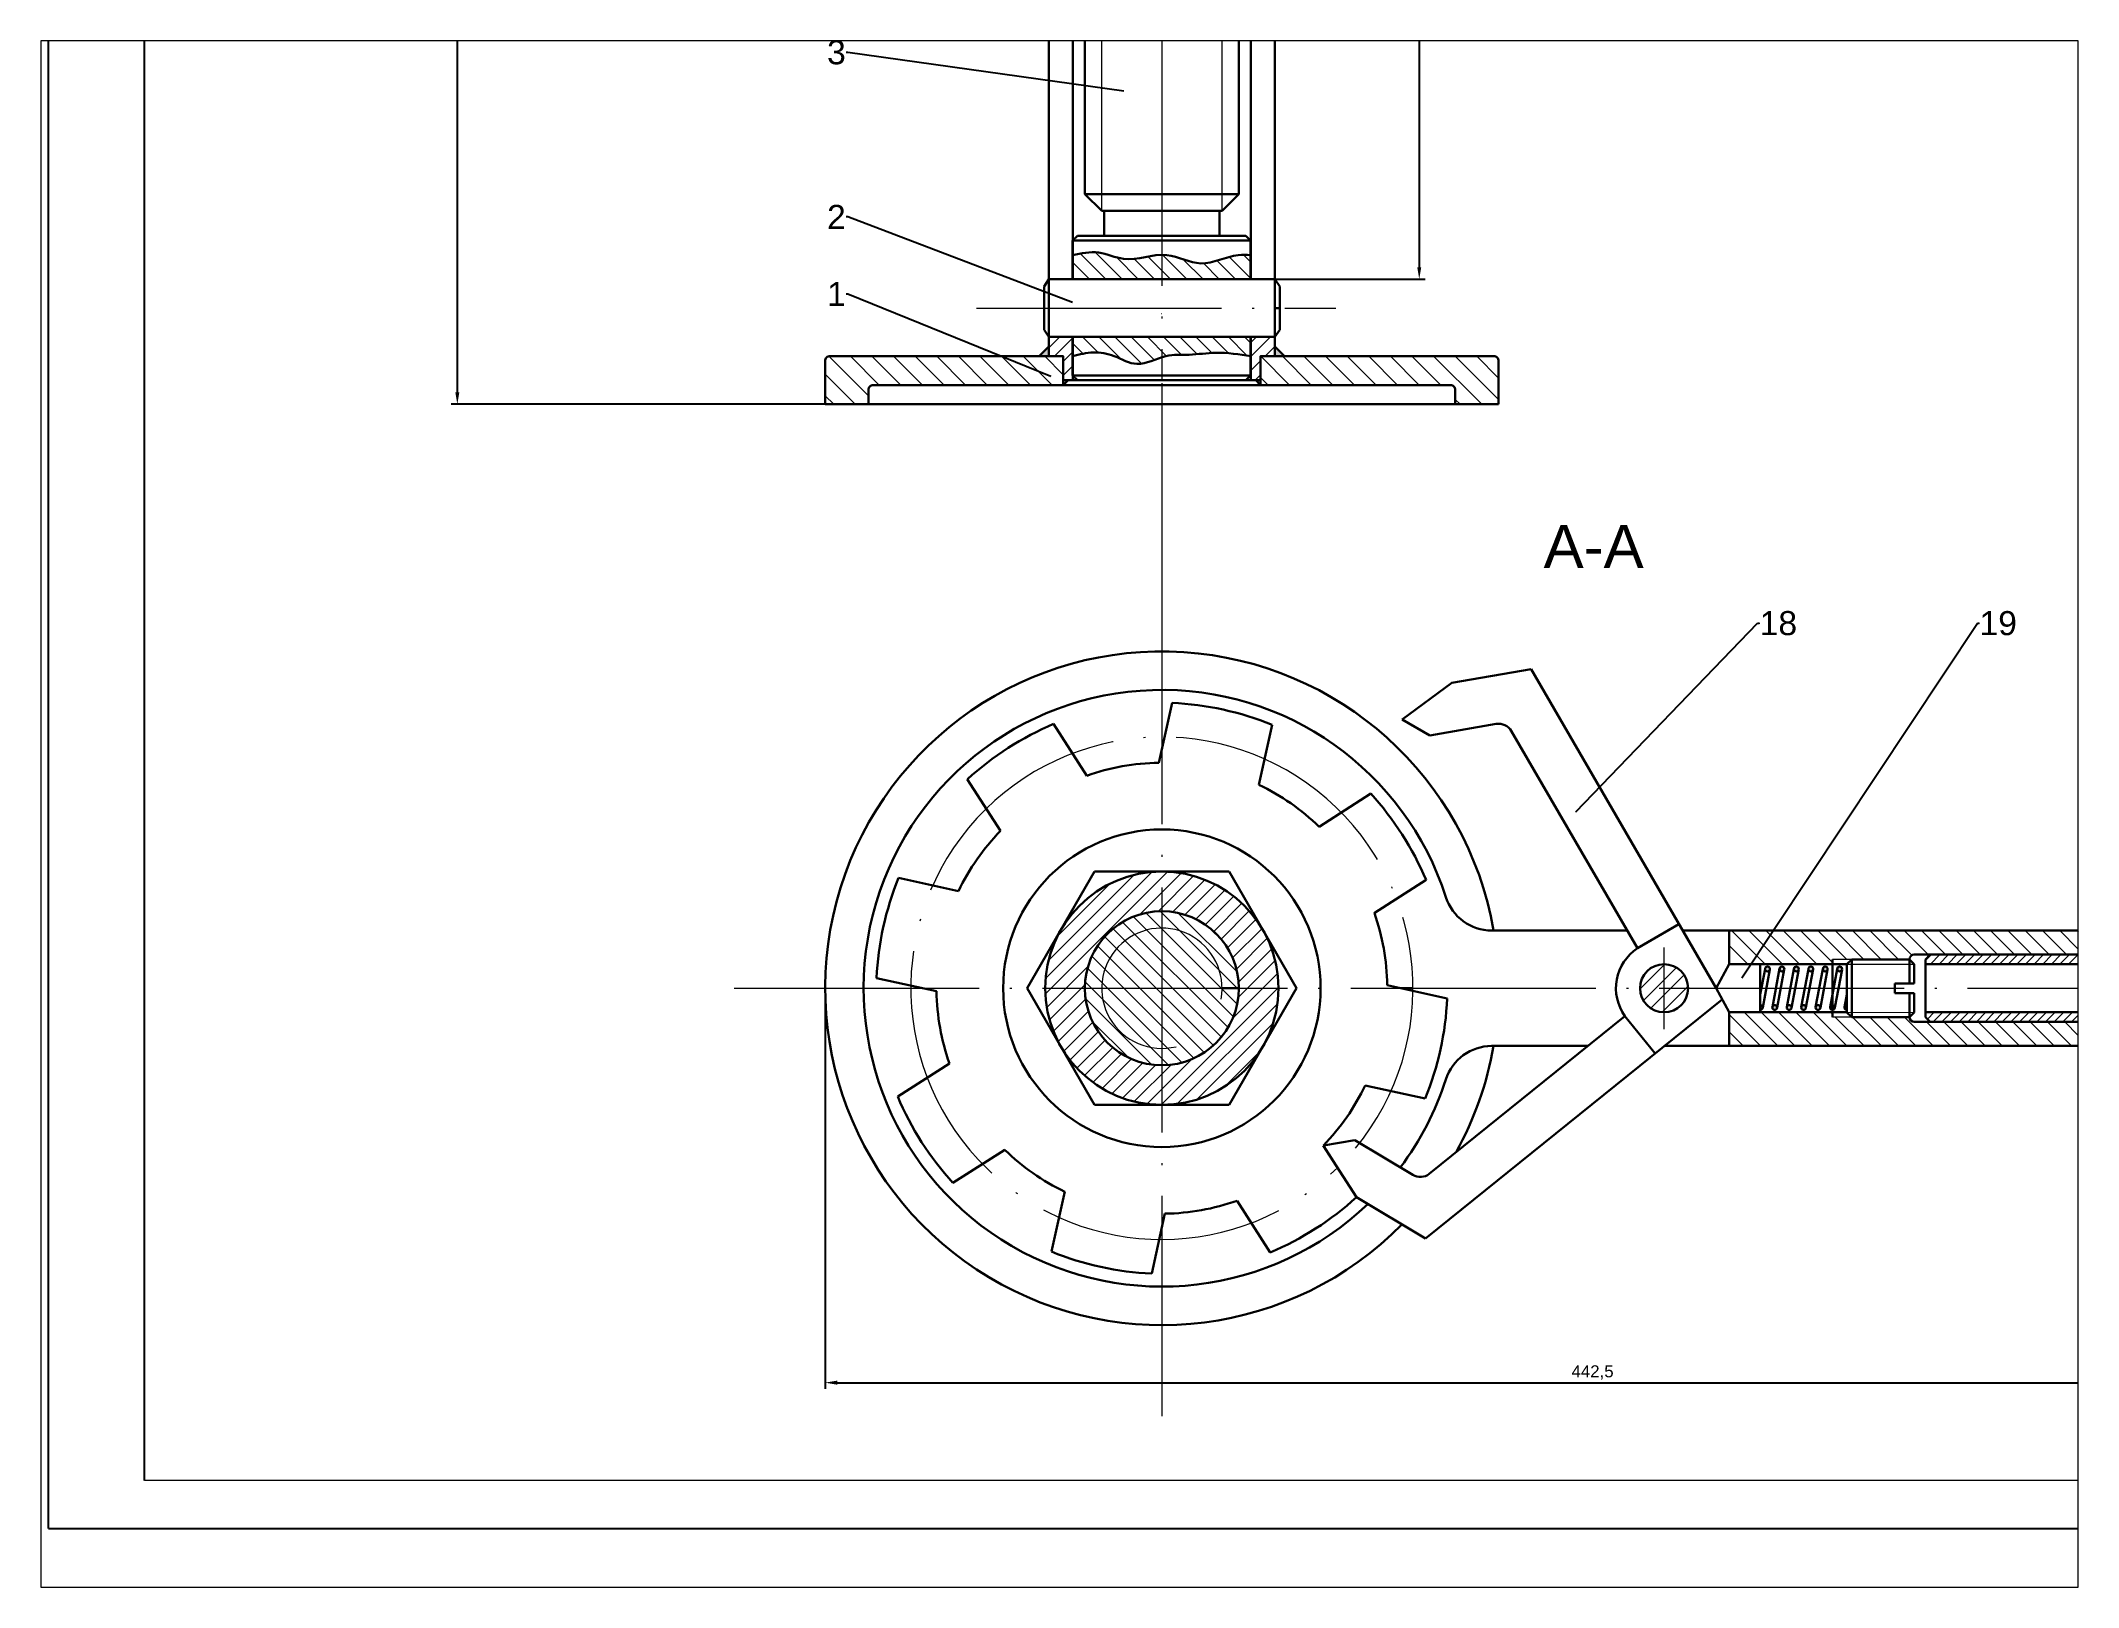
# Paper-space layout 'Layout1' of a CAD drawing. Header units: millimetres. Extents: x 26 to 231, y 20 to 176.
# The model-space entities are those that its viewports show. They can reach past a viewport. Long polylines and large blocks are cut down to what shows.
import ezdxf
from ezdxf import colors
from ezdxf.entities.mleader import LeaderData, LeaderLine
from ezdxf.math import Vec2, Vec3

# ---------------------------------------------------------------- set-up
doc = ezdxf.new("R2010")
doc.units = ezdxf.units.MM
doc.header["$LTSCALE"] = 0.5
doc.linetypes.add('ACAD_ISO04W100', pattern=[30, 24, -3, 0, -3])
for name, color, linetype, lineweight in [('centerline', 7, 'ACAD_ISO04W100', 13), ('Lini subtiri', 7, 'Continuous', 15), ('Linii groase', 7, 'Continuous', 30), ('Linii subtiri', 7, 'Continuous', 13), ('Linii subțiri', 7, 'Continuous', 13), ('Subtire', 7, 'Continuous', 25)]:
    doc.layers.add(name, color=color, linetype=linetype, lineweight=lineweight)
doc.styles.get("Standard").update_dxf_attribs({"font": 'arial.ttf'})
doc.dimstyles.new('ISO-25', dxfattribs={"dimtxt": 2.5, "dimasz": 2.5, "dimexe": 1.25, "dimexo": 0.625, "dimtad": 1, "dimtxsty": 'Standard', "dimcen": 2.5, "dimadec": 0, "dimazin": 0, "dimtfac": 1, "dimtmove": 0, "dimatfit": 3, "dimfxl": 1, "dimarcsym": 0})
pattern_1 = [(135, (-138.3845, 58.6342), (-1.683798, -1.683798), [])]
pattern_2 = [(45, (88.2897, 4.9117), (-1.571545, 1.571545), [])]

# ---------------------------------------------------------------- blocks, each defined once
blk = doc.blocks.new('*U1')
for p, q in [((8.48, 9.08), (-3.99, 11.82)), ((3.91, -11.72), (-8.56, -8.99))]:
    blk.add_line(p, q)
blk.add_arc((54.03, -11.82), 62.65, 157.8356, 177.4112)
blk = doc.blocks.new('*U2')
at = {"layer": 'Linii groase', "color": 0, "linetype": 'ByBlock', "lineweight": -2, "transparency": 16777216}
for p, rotation in [((-587.68, -160.98), 314.9999999999999), ((-548.54, -153.97), 269.9999999999999), ((-515.91, -176.68), 225), ((-508.89, -215.82), 180), ((-603.38, -232.76), 44.99999999999996), ((-531.61, -248.46), 134.9999999999999), ((-570.75, -255.47), 89.99999999999993)]:
    blk.add_blockref('*U1', p, dxfattribs=dict(at, rotation=rotation))
blk.add_blockref('*U1', (-610.4, -193.62), dxfattribs=at)
blk = doc.blocks.new('*D6')
at = {"layer": 'Defpoints', "color": 0, "transparency": 16777216}
for p in [(84.82, 563.79), (231.28, 563.79), (231.28, 233.64)]:
    blk.add_point(p, dxfattribs=at)
at = {"layer": 'Linii subtiri', "color": 0, "lineweight": -2, "transparency": 16777216}
for p, q in [((230.66, 563.79), (83.57, 563.79)), ((84.82, 236.14), (84.82, 561.29)), ((230.66, 233.64), (83.57, 233.64))]:
    blk.add_line(p, q, dxfattribs=at)
at = {"layer": 'Linii subtiri', "color": 0, "transparency": 16777216}
for points in [[(84.4, 561.29), (85.24, 561.29), (84.82, 563.79)], [(84.4, 236.14), (85.24, 236.14), (84.82, 233.64)]]:
    blk.add_solid(points, dxfattribs=at)
at = {"layer": 'Linii subtiri', "color": 0, "transparency": 16777216, "insert": (82.92, 398.72), "char_height": 2.5, "attachment_point": 5, "rotation": 90}
blk.add_mtext('341', dxfattribs=at)
blk = doc.blocks.new('*D7')
at = {"layer": 'Defpoints', "color": 0, "transparency": 16777216}
for p in [(161.28, 112.29), (480.36, 112.29), (480.36, 30.32)]:
    blk.add_point(p, dxfattribs=at)
at = {"layer": 'Linii subtiri', "color": 0, "lineweight": -2, "transparency": 16777216}
for p, q in [((161.28, 111.66), (161.28, 29.07)), ((480.36, 111.66), (480.36, 29.07)), ((163.78, 30.32), (477.86, 30.32))]:
    blk.add_line(p, q, dxfattribs=at)
at = {"layer": 'Linii subtiri', "color": 0, "transparency": 16777216}
for points in [[(163.78, 30.74), (163.78, 29.9), (161.28, 30.32)], [(477.86, 30.74), (477.86, 29.9), (480.36, 30.32)]]:
    blk.add_solid(points, dxfattribs=at)
at = {"layer": 'Linii subtiri', "color": 0, "transparency": 16777216, "insert": (320.82, 32.45), "char_height": 2.5, "attachment_point": 5}
blk.add_mtext('442,5', dxfattribs=at)
blk = doc.blocks.new('*D8')
at = {"layer": 'Defpoints', "color": 0, "transparency": 16777216}
for p in [(249.78, 409.64), (249.78, 259.64), (284.79, 259.64)]:
    blk.add_point(p, dxfattribs=at)
at = {"layer": 'Linii subtiri', "color": 0, "lineweight": -2, "transparency": 16777216}
for p, q in [((250.41, 409.64), (286.04, 409.64)), ((284.79, 407.14), (284.79, 262.14)), ((250.41, 259.64), (286.04, 259.64))]:
    blk.add_line(p, q, dxfattribs=at)
at = {"layer": 'Linii subtiri', "color": 0, "transparency": 16777216}
for points in [[(284.37, 407.14), (285.2, 407.14), (284.79, 409.64)], [(284.37, 262.14), (285.2, 262.14), (284.79, 259.64)]]:
    blk.add_solid(points, dxfattribs=at)
at = {"layer": 'Linii subtiri', "color": 0, "transparency": 16777216, "insert": (282.89, 334.64), "char_height": 2.5, "attachment_point": 5, "rotation": 90}
blk.add_mtext('150', dxfattribs=at)

msp = doc.modelspace()

# ---------------------------------------------------------------- hatches: boundary and pattern name
at = {"layer": 'Linii groase'}
h = msp.add_hatch(color=256, dxfattribs=at)
h.set_gradient(color2=(0, 0, 0))
h.paths.add_polyline_path([(359.684, 116.281, 1), (360.684, 116.281, 1)])
h.paths.add_polyline_path([(357.684, 116.281, 1), (356.684, 116.281, 1)])
h.paths.add_polyline_path([(363.651, 116.101), (363.684, 116.281, 1), (362.684, 116.281, 0.8308052)])
h.paths.add_polyline_path([(366.65, 116.1), (366.684, 116.281, 1), (365.684, 116.281, 0.8299263)])
h.paths.add_polyline_path([(369.684, 116.281, 1), (368.684, 116.281, 1)])
h.paths.add_polyline_path([(372.684, 116.281, 1), (371.684, 116.281, 1)])
h.paths.add_polyline_path([(370.184, 108.281, 1), (371.184, 108.281, 1)])
h.paths.add_polyline_path([(373.684, 108.781, 1), (373.684, 107.781)])
h.paths.add_polyline_path([(367.184, 108.281, 1), (368.184, 108.281, 1)])
h.paths.add_polyline_path([(364.184, 108.281, 1), (365.184, 108.281, 1)])
h.paths.add_polyline_path([(361.184, 108.281, 1), (362.184, 108.281, 1)])
h.paths.add_polyline_path([(358.184, 108.281, 1), (359.184, 108.281, 1)])
h.paths.add_polyline_path([(355.684, 108.781), (355.684, 107.781, 1)])
h = msp.add_hatch(color=256, dxfattribs=at)
h.dxf.hatch_style = 1
h.paths.add_polyline_path([(373.684, 108.781, 1), (373.684, 107.781)])
at = {"layer": 'Linii subtiri'}
h = msp.add_hatch(dxfattribs=at)
h.set_pattern_fill('ANSI31', color=256, angle=90)
h.set_pattern_definition([(135, (-310.426, 91.978), (-2.245064, -2.245064), [])])
h.paths.add_polyline_path([(162.284, 243.643, 0.4142136), (161.284, 242.643), (161.284, 233.643), (170.284, 233.643), (170.284, 236.643, -0.4142136), (171.284, 237.643), (210.784, 237.643), (210.784, 243.643)])
h.paths.add_polyline_path([(251.784, 243.643), (251.784, 237.643), (291.284, 237.643, -0.4142136), (292.284, 236.643), (292.284, 233.643), (301.284, 233.643), (301.284, 242.643, 0.4142136), (300.284, 243.643)])
h.paths.add_polyline_path([(266.284, 464.643), (265.284, 465.643), (261.284, 465.643), (260.284, 464.643), (260.284, 423.443), (257.284, 423.443), (257.284, 418.643), (251.784, 418.643), (251.784, 413.643), (254.784, 413.643), (256.784, 413.643), (265.284, 413.643), (266.284, 414.643)])
h.paths.add_polyline_path([(196.284, 414.643), (197.284, 413.643), (207.784, 413.643), (210.784, 413.643), (210.784, 418.643), (205.284, 418.643), (205.284, 423.443), (202.284, 423.443), (202.284, 450.643), (196.284, 450.643)])
h.paths.add_polyline_path([(202.284, 464.643), (201.284, 465.643), (197.284, 465.643), (196.284, 464.643), (196.284, 456.643), (202.284, 456.643)])
h = msp.add_hatch(dxfattribs=at)
h.set_pattern_fill('ANSI31', color=256, scale=0.75, angle=90)
h.set_pattern_definition(pattern_1)
edge = h.paths.add_edge_path()
edge.add_spline(control_points=[(231.284, 264.685), (228.637, 264.649), (224.12, 262.827), (218.174, 265.784), (214.585, 265.036), (212.784, 264.655)], knot_values=[0.0574654, 0.0574654, 0.0574654, 0.0574654, 8.0368005, 13.3861383, 18.7675834, 18.7675834, 18.7675834, 18.7675834], degree=3, periodic=0)
edge.add_line((212.784, 264.655), (212.784, 259.643))
edge.add_line((212.784, 259.643), (231.284, 259.643))
edge.add_line((231.284, 259.643), (231.284, 264.685))
h = msp.add_hatch(dxfattribs=at)
h.set_pattern_fill('ANSI31', color=256, scale=0.75, angle=90)
h.set_pattern_definition(pattern_1)
edge = h.paths.add_edge_path()
edge.add_line((231.284, 247.643), (212.784, 247.643))
edge.add_line((212.784, 247.643), (212.784, 243.663))
edge.add_spline(control_points=[(212.784, 243.663), (214.205, 244.02), (217.056, 244.727), (221.615, 243.864), (226.18, 241.08), (229.516, 242.863), (231.284, 243.418)], knot_values=[0.05873, 0.05873, 0.05873, 0.05873, 4.4001618, 8.7639407, 13.7622819, 19.166421, 19.166421, 19.166421, 19.166421], degree=3, periodic=0)
edge.add_line((231.284, 243.418), (231.284, 247.643))
edge = h.paths.add_edge_path()
edge.add_line((249.726, 247.643), (231.284, 247.643))
edge.add_line((231.284, 247.643), (231.284, 243.418))
edge.add_spline(control_points=[(231.284, 243.418), (231.564, 243.506), (233.44, 244.031), (237.201, 243.764), (243.062, 244.691), (247.308, 244.035), (249.726, 243.658)], knot_values=[19.166421, 19.166421, 19.166421, 19.166421, 20.0230716, 24.8813738, 30.3889753, 37.679259, 37.679259, 37.679259, 37.679259], degree=3, periodic=0)
edge.add_line((249.726, 243.658), (249.726, 247.643))
edge = h.paths.add_edge_path()
edge.add_spline(control_points=[(249.726, 264.643), (248.874, 264.685), (245.352, 264.86), (239.59, 261.481), (234.367, 264.588), (231.622, 264.69), (231.284, 264.685)], knot_values=[18.7675834, 18.7675834, 18.7675834, 18.7675834, 21.3176131, 29.3062611, 36.5860614, 37.6050773, 37.6050773, 37.6050773, 37.6050773], degree=3, periodic=0)
edge.add_line((231.284, 264.685), (231.284, 259.643))
edge.add_line((231.284, 259.643), (249.726, 259.643))
edge.add_line((249.726, 259.643), (249.726, 264.643))
h = msp.add_hatch(dxfattribs=at)
h.set_pattern_fill('ANSI31', color=256, scale=0.65)
h.set_pattern_definition([(45, (-310.426, 91.978), (-1.4592916, 1.4592916), [])])
h.paths.add_polyline_path([(207.784, 247.643), (207.784, 243.643), (210.784, 243.643), (210.784, 238.643), (211.784, 238.643), (212.784, 238.643), (212.784, 247.643)])
h.paths.add_polyline_path([(254.784, 243.643), (254.784, 247.643), (249.784, 247.643), (249.784, 238.643), (250.784, 238.643), (251.784, 238.643), (251.784, 243.643)])
h = msp.add_hatch(color=256, dxfattribs=at)
h.dxf.hatch_style = 1
h.paths.add_polyline_path([(207.784, 243.643), (207.784, 245.643), (205.784, 243.643)])
h.paths.add_polyline_path([(254.784, 245.643), (254.784, 243.643), (256.784, 243.643)])
h = msp.add_hatch(color=256, dxfattribs=at)
h.dxf.hatch_style = 1
h.paths.add_polyline_path([(211.784, 238.643), (210.784, 238.643), (210.784, 237.643)])
h.paths.add_polyline_path([(251.784, 238.643), (250.784, 238.643), (251.784, 237.643)])
h = msp.add_hatch(dxfattribs=at)
h.set_pattern_fill('ANSI31', color=256, scale=0.7)
h.set_pattern_definition(pattern_2)
h.paths.add_polyline_path([(231.284, 136.529), (230.634, 136.529, 0.2571619), (210.451, 124.697), (210.125, 124.134, 0.1282841), (207.035, 112.289), (215.284, 112.289, -0.4142136), (231.284, 128.289)])
h.paths.add_polyline_path([(231.934, 136.529), (231.284, 136.529), (231.284, 128.289, -0.4142136), (247.284, 112.289), (255.533, 112.289, 0.1282841), (252.443, 124.134), (252.118, 124.697, 0.2571619)])
h.paths.add_polyline_path([(255.533, 112.289), (247.284, 112.289, -0.4142136), (231.284, 96.289), (231.284, 88.049), (231.934, 88.049, 0.2571619), (252.118, 99.881), (252.443, 100.444, 0.1282841)])
h.paths.add_polyline_path([(215.284, 112.289), (207.035, 112.289, 0.1282841), (210.125, 100.444), (210.451, 99.881, 0.2571619), (230.634, 88.049), (231.284, 88.049), (231.284, 96.289, -0.4142136)])
h = msp.add_hatch(dxfattribs=at)
h.set_pattern_fill('ANSI31', color=256, scale=0.75, angle=90)
h.set_pattern_definition([(135, (88.2897, 4.9117), (-1.683798, -1.683798), [])])
h.paths.add_polyline_path([(231.284, 124.789, 0.4142136), (218.784, 112.289), (231.284, 112.289)], flags=17)
h.paths.add_polyline_path([(231.284, 128.289, 0.4142136), (215.284, 112.289), (218.784, 112.289, -0.4142136), (231.284, 124.789)])
h.paths.add_polyline_path([(231.284, 128.289), (231.284, 124.789, -0.4142136), (243.784, 112.289), (247.284, 112.289, 0.4142136)])
h.paths.add_polyline_path([(231.284, 124.789), (231.284, 112.289), (243.784, 112.289, 0.4142136)], flags=17)
h.paths.add_polyline_path([(247.284, 112.289), (231.284, 112.289), (231.284, 96.289, 0.4142136)])
h.paths.add_polyline_path([(231.284, 112.289), (218.784, 112.289, 0.4142136), (231.284, 99.789)], flags=17)
h.paths.add_polyline_path([(218.784, 112.289), (215.284, 112.289, 0.4142136), (231.284, 96.289), (231.284, 99.789, -0.4142136)])
h = msp.add_hatch(dxfattribs=at)
h.set_pattern_fill('ANSI31', color=256, scale=0.8, angle=90)
h.set_pattern_definition([(135, (88.2897, 4.9117), (-1.796051, -1.796051), [])])
h.paths.add_polyline_path([(438.684, 105.289), (391.029, 105.289), (387.684, 105.297, -0.4093324), (386.684, 106.281), (374.684, 106.281), (370.684, 106.281), (370.684, 107.297), (349.184, 107.297), (349.184, 100.297), (435.684, 100.297, 1), (438.684, 100.297)])
h.paths.add_polyline_path([(438.684, 124.281, 1), (435.684, 124.281), (349.184, 124.281), (349.184, 117.281), (370.684, 117.281), (370.684, 118.281), (374.684, 118.281), (386.684, 118.281, -0.4142136), (387.684, 119.281), (391.021, 119.281), (391.029, 119.289), (438.684, 119.289)])
h = msp.add_hatch(dxfattribs=at)
h.set_pattern_fill('ANSI31', color=256, scale=0.4)
h.set_pattern_definition([(45, (88.2897, 4.9117), (-0.8980256, 0.8980256), [])])
edge = h.paths.add_edge_path()
edge.add_line((391.021, 119.281), (390.029, 118.289))
edge.add_line((390.029, 118.289), (390.029, 117.289))
edge.add_line((390.029, 117.289), (428.549, 117.289))
edge.add_spline(control_points=[(428.549, 117.289), (428.53, 117.581), (428.566, 118.28), (428.874, 119.068), (428.692, 119.281)], knot_values=[10.0947565, 10.0947565, 10.0947565, 10.0947565, 10.9156762, 11.9857657, 11.9857657, 11.9857657, 11.9857657], degree=3, periodic=0)
edge.add_line((428.692, 119.281), (391.021, 119.281))
edge = h.paths.add_edge_path()
edge.add_spline(control_points=[(428.688, 105.297), (429.067, 106.133), (429.285, 106.777), (429.4, 107.289)], knot_values=[0.0021873, 0.0021873, 0.0021873, 0.0021873, 0.6591742, 0.6591742, 0.6591742, 0.6591742], degree=3, periodic=0)
edge.add_line((429.4, 107.289), (390.029, 107.289))
edge.add_line((390.029, 107.289), (390.029, 106.289))
edge.add_line((390.029, 106.289), (391.021, 105.297))
edge.add_line((391.021, 105.297), (428.688, 105.297))
h = msp.add_hatch(dxfattribs=at)
h.set_pattern_fill('ANSI31', color=256, scale=0.7)
h.set_pattern_definition(pattern_2)
h.paths.add_polyline_path([(335.684, 117.289), (335.684, 112.289), (340.684, 112.289, 0.4142136)])
h.paths.add_polyline_path([(335.684, 117.289, 0.4142136), (330.684, 112.289), (335.684, 112.289)])
h.paths.add_polyline_path([(335.684, 112.289), (330.684, 112.289, 0.4142136), (335.684, 107.289)])
h.paths.add_polyline_path([(340.684, 112.289), (335.684, 112.289), (335.684, 107.289, 0.4142136)])
h = msp.add_hatch(color=256, dxfattribs=at)
h.dxf.hatch_style = 1
h.paths.add_polyline_path([(355.684, 108.781), (355.684, 107.781, 1)])
h.paths.add_polyline_path([(359.184, 108.281, 1), (358.184, 108.281, 1)])
h.paths.add_polyline_path([(361.184, 108.281, 1), (362.184, 108.281, 1)])
h.paths.add_polyline_path([(364.184, 108.281, 1), (365.184, 108.281, 1)])
h.paths.add_polyline_path([(367.184, 108.281, 1), (368.184, 108.281, 1)])
h.paths.add_polyline_path([(370.684, 108.781, 0.4142136), (370.184, 108.281, 0.4142136), (370.684, 107.781)])
h.paths.add_polyline_path([(371.184, 108.281, 0.4142136), (370.684, 108.781), (370.684, 107.781, 0.4142136)])
h.paths.add_polyline_path([(373.684, 108.781, 1), (373.684, 107.781)])
h.paths.add_polyline_path([(372.684, 116.281, 1), (371.684, 116.281, 1)])
h.paths.add_polyline_path([(368.684, 116.281, 1), (369.684, 116.281, 1)])
h.paths.add_polyline_path([(366.684, 116.281, 1), (365.684, 116.281, 0.8299263), (366.65, 116.1)])
h.paths.add_polyline_path([(363.684, 116.281, 1), (362.684, 116.281, 0.8308052), (363.651, 116.101)])
h.paths.add_polyline_path([(359.684, 116.281, 1), (360.684, 116.281, 1)])
h.paths.add_polyline_path([(356.684, 116.281, 1), (357.684, 116.281, 1)])
h = msp.add_hatch(color=256, dxfattribs=at)
h.dxf.hatch_style = 1
h.paths.add_polyline_path([(357.684, 116.281, 1), (356.684, 116.281, 1)])
h.paths.add_polyline_path([(360.684, 116.281, 1), (359.684, 116.281, 1)])
h.paths.add_polyline_path([(363.684, 116.281, 1), (362.684, 116.281, 0.8308052), (363.651, 116.101)])
h.paths.add_polyline_path([(366.684, 116.281, 1), (365.684, 116.281, 0.8299263), (366.65, 116.1)])
h.paths.add_polyline_path([(369.684, 116.281, 1), (368.684, 116.281, 1)])
h.paths.add_polyline_path([(372.684, 116.281, 1), (371.684, 116.281, 1)])
h.paths.add_polyline_path([(373.684, 108.781, 1), (373.684, 107.781)])
h = msp.add_hatch(color=256, dxfattribs=at)
h.dxf.hatch_style = 1
h.paths.add_polyline_path([(356.684, 116.281, 1), (357.684, 116.281, 1)])
h.paths.add_polyline_path([(360.684, 116.281, 1), (359.684, 116.281, 1)])
h.paths.add_polyline_path([(362.684, 116.281, 0.8308052), (363.651, 116.101), (363.684, 116.281, 1)])
h.paths.add_polyline_path([(365.684, 116.281, 0.8299263), (366.65, 116.1), (366.684, 116.281, 1)])
h.paths.add_polyline_path([(368.684, 116.281, 1), (369.684, 116.281, 1)])
h.paths.add_polyline_path([(371.684, 116.281, 1), (372.684, 116.281, 1)])
h = msp.add_hatch(color=256, dxfattribs=at)
h.dxf.hatch_style = 1
h.paths.add_polyline_path([(355.684, 108.781), (355.684, 107.781, 1)])
h.paths.add_polyline_path([(359.184, 108.281, 1), (358.184, 108.281, 1)])
h.paths.add_polyline_path([(361.184, 108.281, 1), (362.184, 108.281, 1)])
h.paths.add_polyline_path([(365.184, 108.281, 1), (364.184, 108.281, 1)])
h.paths.add_polyline_path([(367.184, 108.281, 1), (368.184, 108.281, 1)])
h.paths.add_polyline_path([(371.184, 108.281, 0.4142136), (370.684, 108.781), (370.684, 107.781, 0.4142136)])
h.paths.add_polyline_path([(370.684, 108.781, 0.4142136), (370.184, 108.281, 0.4142136), (370.684, 107.781)])
h.paths.add_polyline_path([(373.684, 108.781, 1), (373.684, 107.781)])
h = msp.add_hatch(color=256, dxfattribs=at)
h.dxf.hatch_style = 1
h.paths.add_polyline_path([(355.684, 108.781), (355.684, 107.781, 1)])
h.paths.add_polyline_path([(358.184, 108.281, 1), (359.184, 108.281, 1)])
h.paths.add_polyline_path([(362.184, 108.281, 1), (361.184, 108.281, 1)])
h.paths.add_polyline_path([(365.184, 108.281, 1), (364.184, 108.281, 1)])
h.paths.add_polyline_path([(368.184, 108.281, 1), (367.184, 108.281, 1)])
h = msp.add_hatch(color=256, dxfattribs=at)
h.dxf.hatch_style = 1
h.paths.add_polyline_path([(370.684, 108.781, 0.4142136), (370.184, 108.281, 0.4142136), (370.684, 107.781)])
h.paths.add_polyline_path([(370.684, 108.781), (370.684, 107.781, 0.4142136), (371.184, 108.281, 0.4142136)])
h.paths.add_polyline_path([(373.684, 108.781, 1), (373.684, 107.781)])
h = msp.add_hatch(color=256, dxfattribs=at)
h.dxf.hatch_style = 1
h.paths.add_polyline_path([(371.184, 108.281, 0.4142136), (370.684, 108.781), (370.684, 107.781, 0.4142136)])
h.paths.add_polyline_path([(370.684, 108.781, 0.4142136), (370.184, 108.281, 0.4142136), (370.684, 107.781)])
h = msp.add_hatch(color=256, dxfattribs=at)
h.dxf.hatch_style = 1
h.paths.add_polyline_path([(373.684, 108.781, 1), (373.684, 107.781)])
h = msp.add_hatch(color=256, dxfattribs=at)
h.dxf.hatch_style = 1
h.paths.add_polyline_path([(373.684, 108.781, 1), (373.684, 107.781)])

# ---------------------------------------------------------------- linework, layer by layer
for p, q in [((-0.185, -0.011), (-0.185, 593.989)), ((19.815, 9.989), (19.815, 583.989)), ((264.848, 79.606), (271.729, 68.857)), ((-0.185, -0.011), (840.815, -0.011))]:
    msp.add_line(p, q)
at = {"layer": 'centerline'}
for p, q in [((231.284, 532.793), (231.284, 238.643)), ((192.759, 253.643), (267.465, 253.643)), ((231.284, 238.043), (231.284, 197.322)), ((231.284, 231.833), (231.284, 231.833)), ((231.284, 197.322), (231.284, 23.346)), ((335.684, 103.789), (335.684, 120.789)), ((142.391, 112.289), (487.324, 112.289))]:
    msp.add_line(p, q, dxfattribs=at)
msp.add_arc((231.284, 112.289), 52.2, 320.47208, 314.39425, dxfattribs=at)
at = {"layer": 'Lini subtiri'}
for p, q in [((355.114, 188.126), (355.564, 188.126)), ((400.816, 188.126), (401.266, 188.126))]:
    msp.add_line(p, q, dxfattribs=at)
at = {"layer": 'Linii groase'}
for p, q in [((215.284, 277.333), (215.284, 508.293)), ((247.284, 277.333), (247.284, 508.293)), ((212.784, 259.643), (212.784, 417.143)), ((249.784, 259.643), (249.784, 417.143)), ((249.784, 259.643), (249.784, 417.143)), ((207.784, 243.643), (207.784, 413.643)), ((254.784, 243.643), (254.784, 413.643)), ((254.784, 247.643), (254.784, 409.643)), ((218.784, 273.833), (215.284, 277.333)), ((215.284, 277.333), (247.284, 277.333)), ((243.784, 273.833), (247.284, 277.333)), ((219.284, 273.833), (218.784, 273.833)), ((218.784, 273.833), (218.784, 273.833)), ((219.284, 273.833), (243.284, 273.833)), ((219.284, 273.833), (219.284, 268.643)), ((243.284, 273.833), (243.784, 273.833)), ((243.284, 273.833), (243.284, 268.643)), ((243.784, 273.833), (243.784, 273.833)), ((213.726, 268.655), (212.726, 267.655)), ((212.726, 267.655), (249.726, 267.655)), ((212.726, 259.643), (212.726, 267.655)), ((212.726, 259.643), (212.726, 267.655)), ((213.726, 268.655), (219.226, 268.655)), ((219.257, 268.643), (243.311, 268.643)), ((219.284, 268.643), (243.284, 268.643)), ((248.726, 268.655), (243.226, 268.655)), ((248.726, 268.655), (249.726, 267.655)), ((249.726, 259.643), (249.726, 267.655)), ((249.726, 264.643), (249.726, 265.643)), ((206.784, 258.143), (207.784, 259.643)), ((207.784, 259.643), (212.784, 259.643)), ((212.726, 259.643), (249.784, 259.643)), ((254.784, 259.643), (249.784, 259.643)), ((255.784, 258.143), (254.784, 259.643)), ((206.784, 253.643), (206.784, 258.143)), ((255.784, 253.643), (255.784, 258.143)), ((206.784, 253.643), (206.784, 249.143)), ((254.784, 253.643), (255.784, 253.643)), ((255.784, 253.643), (255.784, 249.143)), ((206.784, 249.143), (207.784, 247.643)), ((207.784, 247.643), (212.784, 247.643)), ((212.726, 239.655), (212.726, 247.643)), ((212.726, 245.465), (212.726, 247.643)), ((212.726, 247.643), (249.784, 247.643)), ((212.726, 247.643), (212.726, 243.643)), ((212.784, 238.643), (212.784, 247.643)), ((249.726, 239.655), (249.726, 247.643)), ((249.784, 238.643), (249.784, 247.643)), ((249.784, 238.643), (249.784, 247.643)), ((254.784, 247.643), (249.784, 247.643)), ((249.784, 247.643), (249.784, 242.643)), ((255.784, 249.143), (254.784, 247.643)), ((205.784, 243.643), (207.784, 245.643)), ((207.784, 243.643), (205.784, 243.643)), ((210.784, 243.643), (207.784, 243.643)), ((251.784, 243.643), (254.784, 243.643)), ((251.784, 243.643), (254.784, 243.643)), ((256.784, 243.643), (254.784, 245.643)), ((211.784, 238.643), (210.784, 237.643)), ((211.784, 238.643), (210.784, 238.643)), ((210.784, 237.643), (231.284, 237.643)), ((212.784, 238.643), (211.784, 238.643)), ((213.726, 238.655), (212.726, 239.655)), ((212.726, 239.655), (249.726, 239.655)), ((231.284, 238.643), (212.784, 238.643)), ((231.226, 238.655), (213.726, 238.655)), ((231.226, 238.655), (248.726, 238.655)), ((231.284, 238.643), (249.784, 238.643)), ((251.784, 237.643), (231.284, 237.643)), ((248.726, 238.655), (249.726, 239.655)), ((249.784, 238.643), (250.784, 238.643)), ((250.784, 238.643), (251.784, 237.643)), ((250.784, 238.643), (251.784, 238.643)), ((231.284, 233.643), (161.284, 233.643)), ((231.284, 233.643), (231.284, 233.643)), ((231.284, 233.643), (301.284, 233.643)), ((291.533, 175.731), (308.02, 178.626)), ((346.5, 112.289), (308.02, 178.626)), ((281.259, 168.161), (291.533, 175.731)), ((281.259, 168.16), (286.995, 164.781)), ((286.995, 164.781), (300.811, 167.207)), ((330.128, 120.584), (303.924, 165.758)), ((203.284, 112.289), (217.284, 136.529)), ((231.284, 136.529), (217.284, 136.529)), ((231.284, 136.529), (245.284, 136.529)), ((259.284, 112.289), (245.284, 136.529)), ((327.982, 124.283), (299.841, 124.289)), ((330.128, 120.584), (338.778, 125.602)), ((339.544, 124.281), (435.684, 124.281)), ((349.184, 117.281), (349.184, 124.281)), ((438.684, 119.281), (387.684, 119.281)), ((390.029, 118.289), (391.029, 119.289)), ((440.029, 119.289), (391.029, 119.289)), ((346.5, 112.289), (349.184, 117.281)), ((373.684, 117.281), (349.184, 117.281)), ((355.684, 117.281), (355.684, 107.281)), ((355.684, 112.281), (355.684, 116.281)), ((356.684, 116.281), (355.684, 110.979)), ((356.184, 108.281), (357.676, 116.188)), ((359.693, 116.373), (358.193, 108.373)), ((359.184, 108.281), (360.676, 116.188)), ((362.684, 116.281), (361.193, 108.373)), ((363.684, 116.281), (362.176, 108.189)), ((365.684, 116.281), (364.193, 108.373)), ((365.184, 108.281), (366.684, 116.281)), ((368.684, 116.281), (367.193, 108.373)), ((368.184, 108.281), (369.676, 116.188)), ((371.684, 116.281), (370.193, 108.373)), ((370.684, 118.281), (370.684, 106.281)), ((371.184, 108.281), (372.676, 116.188)), ((374.684, 118.281), (373.684, 117.281)), ((373.684, 112.281), (373.684, 117.281)), ((373.684, 112.281), (373.684, 117.281)), ((373.684, 116.281), (373.684, 112.289)), ((374.684, 118.281), (386.684, 118.281)), ((374.684, 118.281), (374.684, 106.281)), ((386.684, 118.281), (386.684, 117.281)), ((386.684, 118.281), (387.684, 117.281)), ((386.684, 118.281), (386.684, 113.281)), ((387.684, 117.281), (387.684, 113.281)), ((390.029, 118.289), (390.029, 106.289)), ((390.029, 118.289), (390.029, 117.289)), ((428.549, 117.289), (390.029, 117.289)), ((203.284, 112.289), (217.284, 88.049)), ((243.784, 112.289), (247.284, 112.289)), ((259.284, 112.289), (245.284, 88.049)), ((280.966, 112.289), (283.484, 112.289)), ((346.5, 112.289), (349.184, 107.297)), ((373.684, 110.979), (373.193, 108.373)), ((373.684, 112.281), (373.684, 112.289)), ((373.684, 112.281), (373.684, 107.281)), ((373.684, 112.281), (373.684, 107.281)), ((387.684, 113.281), (383.684, 113.281)), ((383.684, 113.281), (383.684, 112.281)), ((383.684, 111.281), (383.684, 112.281)), ((387.684, 111.281), (383.684, 111.281)), ((386.684, 111.281), (386.684, 106.281)), ((386.684, 111.281), (386.684, 107.297)), ((387.684, 107.281), (387.684, 111.281)), ((347.744, 109.976), (286.084, 60.247)), ((327.521, 106.513), (286.871, 73.728)), ((327.521, 106.513), (333.799, 98.729)), ((373.684, 107.297), (349.184, 107.297)), ((349.184, 107.297), (349.184, 100.297)), ((373.684, 108.781), (373.684, 107.781)), ((374.684, 106.281), (373.684, 107.281)), ((374.684, 106.281), (386.684, 106.281)), ((386.684, 106.297), (386.684, 107.297)), ((386.684, 106.281), (387.684, 107.281)), ((429.4, 107.289), (390.029, 107.289)), ((390.029, 106.289), (391.029, 105.289)), ((438.684, 105.297), (387.684, 105.297)), ((440.029, 105.289), (391.029, 105.289)), ((319.809, 100.293), (299.841, 100.289)), ((335.684, 100.297), (435.684, 100.297)), ((231.284, 88.049), (217.284, 88.049)), ((231.284, 88.049), (245.284, 88.049)), ((264.849, 79.606), (271.415, 80.706)), ((271.415, 80.706), (283.444, 73.491)), ((264.848, 79.607), (264.849, 79.606)), ((271.729, 68.857), (286.084, 60.247))]:
    msp.add_line(p, q, dxfattribs=at)
for points in [[(161.284, 233.643), (161.284, 242.643, -0.4142136), (162.284, 243.643), (210.784, 243.643), (210.784, 237.643), (171.284, 237.643, 0.4142136), (170.284, 236.643), (170.284, 233.643)], [(301.284, 233.643), (301.284, 242.643, 0.4142136), (300.284, 243.643), (251.784, 243.643), (251.784, 237.643), (291.284, 237.643, -0.4142136), (292.284, 236.643), (292.284, 233.643)], [(301.284, 233.643), (301.284, 242.643, 0.4142136), (300.284, 243.643), (251.784, 243.643), (251.784, 237.643), (291.284, 237.643, -0.4142136), (292.284, 236.643), (292.284, 233.643)]]:
    msp.add_lwpolyline(points, format="xyb", dxfattribs=at)
for centre, radius in [((231.284, 112.289), 33), ((231.284, 112.289), 24.249), ((231.284, 112.289), 16), ((335.684, 112.289), 5), ((357.184, 116.281), 0.5), ((360.184, 116.281), 0.5), ((363.184, 116.281), 0.5), ((366.184, 116.281), 0.5), ((369.184, 116.281), 0.5), ((372.184, 116.281), 0.5), ((358.684, 108.281), 0.5), ((361.684, 108.281), 0.5), ((364.684, 108.281), 0.5), ((367.684, 108.281), 0.5), ((370.684, 108.281), 0.5)]:
    msp.add_circle(centre, radius, dxfattribs=at)
for centre, radius, start, end in [((231.284, 112.289), 70, 9.87089, 315.45907), ((231.284, 112.289), 62, 17.79159, 313.74054), ((301.329, 164.252), 3, 30.11654, 99.95931), ((231.284, 112.289), 46.848, 90.76166, 109.47943), ((231.284, 112.289), 46.848, 45.76166, 64.47943), ((231.284, 112.289), 46.848, 135.76166, 154.47943), ((231.284, 112.289), 46.848, 0.76166, 19.47943), ((299.841, 134.289), 10, 197.79159, 270), ((335.68, 112.267), 10, 123.72299, 169.49134), ((387.684, 118.281), 1, 90, 180), ((231.284, 112.289), 46.848, 180.76166, 199.47943), ((335.684, 112.289), 10, 169.512, 215.28034), ((355.684, 108.281), 0.5, 270, 90), ((373.684, 108.281), 0.5, 90, 270), ((387.684, 106.297), 1, 180, 270), ((299.841, 90.289), 10, 90, 162.20841), ((231.284, 112.289), 70, 330.86774, 350.12911), ((231.284, 112.289), 62, 323.07997, 342.20841), ((231.284, 112.289), 46.848, 315.76166, 334.47943), ((231.284, 112.289), 46.848, 225.76166, 244.47943), ((284.987, 76.063), 3, 239.04403, 308.88679), ((231.284, 112.289), 46.848, 270.76166, 289.47943)]:
    msp.add_arc(centre, radius, start, end, dxfattribs=at)
for points in [[(212.726, 264.643), (218.14, 265.172), (223.33, 263.875), (232.295, 264.643), (239.372, 262.937), (247.176, 264.643), (249.726, 264.643)], [(212.726, 243.649), (217.06, 244.413), (221.356, 243.649), (226.082, 242.021), (232.128, 243.649), (236.976, 243.953), (242.47, 244.352), (249.784, 243.649)]]:
    msp.add_spline(points, degree=3, dxfattribs=at)
at = {"layer": 'Linii subtiri'}
for p, q in [((374.684, 118.281), (370.684, 118.281)), ((373.684, 117.281), (387.684, 117.281)), ((374.684, 106.281), (370.684, 106.281)), ((373.684, 107.297), (387.684, 107.281)), ((830.815, 9.989), (19.815, 9.989))]:
    msp.add_line(p, q, dxfattribs=at)
msp.add_arc((231.284, 112.289), 12.5, 349.61679, 283.69626, dxfattribs=at)
at = {"layer": 'Linii subțiri'}
for p, q in [((218.784, 273.833), (218.784, 511.793)), ((243.784, 273.833), (243.784, 511.793))]:
    msp.add_line(p, q, dxfattribs=at)
msp.add_arc((231.208, 245.227), 7.184, 89.39474, 90, dxfattribs=at)

# ---------------------------------------------------------------- block references
at = {"layer": 'Linii groase'}
msp.add_blockref('*U2', (790.929, 317.008), dxfattribs=at)

# ---------------------------------------------------------------- texts
at = {"layer": 'Linii groase', "insert": (310.646, 208.576), "char_height": 8.9291, "attachment_point": 1}
msp.add_mtext_dynamic_manual_height_columns('A-A', width=1.28374, gutter_width=44.645, heights=[0], dxfattribs=at)

# ---------------------------------------------------------------- dimensions: what is measured, and where the dimension line sits
at = {"layer": 'Linii subtiri'}
dim = msp.add_linear_dim(base=(84.821, 563.793), p1=(231.284, 233.643), p2=(231.284, 563.793), angle=90, text='341', dimstyle='ISO-25', dxfattribs=at)
dim.commit()
dim.dimension.update_dxf_attribs({"geometry": '*D6', "text_midpoint": (82.919, 398.718)})
dim = msp.add_linear_dim(base=(284.788, 259.643), p1=(249.784, 409.643), p2=(249.784, 259.643), angle=90, dimstyle='ISO-25', dxfattribs=at)
dim.commit()
dim.dimension.update_dxf_attribs({"geometry": '*D8', "text_midpoint": (282.887, 334.643)})
dim = msp.add_linear_dim(base=(480.359, 30.319), p1=(161.284, 112.289), p2=(480.359, 112.289), text='442,5', dimstyle='ISO-25', dxfattribs=at)
dim.commit()
dim.dimension.update_dxf_attribs({"geometry": '*D7', "text_midpoint": (320.822, 32.447)})

# ---------------------------------------------------------------- leaders
at = {"layer": 'Subtire'}
ml = msp.add_multileader_mtext('Standard', dxfattribs=at)
ml.set_content('3', color=256)
ml.set_leader_properties()
ml.build(insert=Vec2(0, 0))
ml.multileader.update_dxf_attribs({"dogleg_length": 0.36, "arrow_head_size": 0.18})
ctx = ml.context
ctx.base_point, ctx.char_height, ctx.arrow_head_size, ctx.landing_gap_size, ctx.plane_origin = Vec3(162.201, 306.756), 5, 0.18, 0.09, Vec3(223.562, 298.663)
ctx.text_align_type = 2
notes = []
notes.append((ctx, [(0, (1, 1, 0), (166.015, 306.756), (-1, 0), 0.36, [(0, [(223.562, 298.663)], 0, [])])]))
ctx.mtext.insert, ctx.mtext.alignment, ctx.mtext.flow_direction = Vec3(165.565, 309.3), 3, 5
ml = msp.add_multileader_mtext('Standard', dxfattribs=at)
ml.set_content('2', color=256)
ml.set_leader_properties()
ml.build(insert=Vec2(0, 0))
ml.multileader.update_dxf_attribs({"dogleg_length": 0.36, "arrow_head_size": 0.18})
ctx = ml.context
ctx.base_point, ctx.char_height, ctx.arrow_head_size, ctx.landing_gap_size, ctx.plane_origin = Vec3(162.163, 272.589), 5, 0.18, 0.09, Vec3(212.851, 254.749)
ctx.text_align_type = 2
notes.append((ctx, [(0, (1, 1, 0), (166.015, 272.589), (-1, 0), 0.36, [(0, [(212.851, 254.749)], 0, [])])]))
ctx.mtext.insert, ctx.mtext.alignment, ctx.mtext.flow_direction = Vec3(165.565, 275.089), 3, 5
ml = msp.add_multileader_mtext('Standard', dxfattribs=at)
ml.set_content('1', color=256)
ml.set_leader_properties()
ml.build(insert=Vec2(0, 0))
ml.multileader.update_dxf_attribs({"dogleg_length": 0.36, "arrow_head_size": 0.18})
ctx = ml.context
ctx.base_point, ctx.char_height, ctx.arrow_head_size, ctx.landing_gap_size, ctx.plane_origin = Vec3(163.633, 256.556), 5, 0.18, 0.09, Vec3(208.396, 239.38)
ctx.text_align_type = 2
notes.append((ctx, [(0, (1, 1, 0), (166.015, 256.556), (-1, 0), 0.36, [(0, [(208.396, 239.38)], 0, [])])]))
ctx.mtext.insert, ctx.mtext.alignment, ctx.mtext.flow_direction = Vec3(165.565, 259.056), 3, 5
ml = msp.add_multileader_mtext('Standard', dxfattribs=at)
ml.set_content('18', color=256)
ml.set_leader_properties()
ml.build(insert=Vec2(0, 0))
ml.multileader.update_dxf_attribs({"dogleg_length": 0.36, "arrow_head_size": 0.18})
ctx = ml.context
ctx.base_point, ctx.char_height, ctx.arrow_head_size, ctx.landing_gap_size, ctx.plane_origin = Vec3(355.474, 188.126), 5, 0.18, 0.09, Vec3(317.199, 148.808)
notes.append((ctx, [(1, (1, 1, 0), (355.114, 188.126), (1, 0), 0.36, [(0, [(317.199, 148.808)], 0, [])])]))
ctx.mtext.insert, ctx.mtext.flow_direction = Vec3(355.564, 190.668), 5
ml = msp.add_multileader_mtext('Standard', dxfattribs=at)
ml.set_content('19', color=256)
ml.set_leader_properties()
ml.build(insert=Vec2(0, 0))
ml.multileader.update_dxf_attribs({"dogleg_length": 0.36, "arrow_head_size": 0.18})
ctx = ml.context
ctx.base_point, ctx.char_height, ctx.arrow_head_size, ctx.landing_gap_size, ctx.plane_origin = Vec3(401.176, 188.126), 5, 0.18, 0.09, Vec3(351.749, 114.292)
notes.append((ctx, [(1, (1, 1, 0), (400.816, 188.126), (1, 0), 0.36, [(0, [(351.749, 114.292)], 0, [])])]))
ctx.mtext.insert, ctx.mtext.width, ctx.mtext.flow_direction = Vec3(401.266, 190.668), 1.84175, 5
for ctx, leaders in notes:
    for number, flags, end, landing, length, lines in leaders:
        leader = LeaderData()
        leader.index, (leader.has_last_leader_line, leader.has_dogleg_vector, leader.attachment_direction) = number, flags
        leader.last_leader_point, leader.dogleg_vector, leader.dogleg_length = Vec3(end), Vec3(landing), length
        for number, points, colour, breaks in lines:
            line = LeaderLine()
            line.index, line.vertices, line.color, line.breaks = number, Vec3.list(points), colors.encode_raw_color(colour), breaks
            leader.lines.append(line)
        ctx.leaders.append(leader)

psp = doc.layouts.get("Layout1")

# ---------------------------------------------------------------- viewports
at = {"layer": '0'}
psp.add_viewport(center=(128.5, 97.5), size=(205.6, 156), view_center_point=(210, 148.5), view_height=321.38535, dxfattribs=at)

doc.saveas('drawing.dxf')
